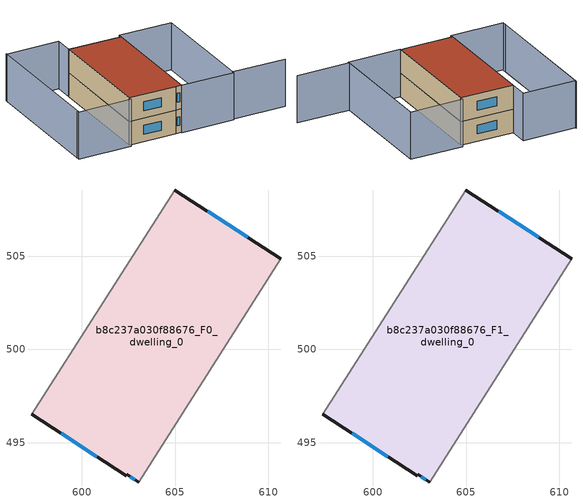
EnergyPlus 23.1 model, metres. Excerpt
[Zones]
b8c237a030f88676_F0_dwelling_0
 floor ground (EU_floor_Construction): 610.66,504.84 603.04,492.88 602.41,493.29 602.37,493.22 597.32,496.51 604.99,508.54 z0
 wall outside (EU_wall_Construction): 610.66,504.84 604.99,508.54 / 597.32,496.51 602.37,493.22 602.41,493.29 603.04,492.88 z0:3
 wall adiabatic (EU_wall_Construction): 604.99,508.54 597.32,496.51 / 603.04,492.88 610.66,504.84 z0:3
 window (EU_Window_Construction): 608.89,506 606.75,507.39 / 602.61,493.16 602.84,493.01 / 598.9,495.49 600.8,494.25 z0.93:2.07
b8c237a030f88676_F1_dwelling_0
 floor to b8c237a030f88676_F0_dwelling_0 (EU_floor_Construction): 610.66,504.84 603.04,492.88 602.41,493.29 602.37,493.22 597.32,496.51 604.99,508.54 z3
 wall outside (EU_wall_Construction): 610.66,504.84 604.99,508.54 / 597.32,496.51 602.37,493.22 602.41,493.29 603.04,492.88 z3:6
 wall adiabatic (EU_wall_Construction): 604.99,508.54 597.32,496.51 / 603.04,492.88 610.66,504.84 z3:6
 window (EU_Window_Construction): 608.89,506 606.75,507.39 / 602.61,493.16 602.84,493.01 / 598.9,495.49 600.8,494.25 z3.93:5.07
 roof outside (EU_roof_Construction): 603.04,492.88 610.66,504.84 604.99,508.54 597.32,496.51 602.37,493.22 602.41,493.29 z6
shading: 614.55,485.71 608.82,489.36 / 608.82,489.36 616.57,501.54 / 600.58,514.29 591.42,499.9 / 616.58,501.54 608.71,489.19 / 608.71,489.19 603,492.83 / 603,492.83 610.87,505.17 / 610.87,505.17 616.58,501.54 / 606.24,510.52 597.12,496.19 / 597.12,496.19 591.39,499.84 / 591.39,499.84 600.51,514.17 / 600.51,514.17 606.24,510.52 z0:6
[Building]
EU S2 Campaign: North Axis=0; Terrain=City; Solar Distribution=FullExterior
[Site:Location]
Montreal-Trudeau.Intl.AP: Latitude=45.4667; Longitude=-73.75; Time Zone=-5; Elevation=36
[SizingPeriod:WeatherFileDays]
AnnualSizingPeriod: Begin Month=1; Begin Day of Month=1; End Month=12; End Day of Month=31; Day of Week for Start Day=Monday; Use Weather File Daylight Saving Period=No; Use Weather File Rain and Snow Indicators=No
[MATERIAL]
EU_InternalMass_Material: Roughness=MediumRough; Thickness=0.1; Conductivity=1; Density=1800; Specific Heat=900; Thermal Absorptance=0.9; Solar Absorptance=0.7; Visible Absorptance=0.7
[MATERIAL:NOMASS] Roughness=MediumRough; Thermal Absorptance=0.9; Solar Absorptance=0.7; Visible Absorptance=0.7
Name | Thermal Resistance
EU_wall_NoMass; EU_floor_NoMass | 1.36485
EU_roof_NoMass | 2.55992
[WINDOWMATERIAL:SIMPLEGLAZINGSYSTEM]
EU_Window_SimpleGlazing: UFactor=3.92339; Solar Heat Gain Coefficient=0.8; Visible Transmittance=0.8
[CONSTRUCTION]
EU_wall_Construction: EU_wall_NoMass
EU_roof_Construction: EU_roof_NoMass
EU_floor_Construction: EU_floor_NoMass
EU_Window_Construction: EU_Window_SimpleGlazing
EU_InternalMass_Construction: EU_InternalMass_Material
[ZONE] Type=1; Multiplier=1; Ceiling Height=autocalculate; Volume=289.425; Floor Area=autocalculate; Part of Total Floor Area=Yes
b8c237a030f88676_F0_dwelling_0; b8c237a030f88676_F1_dwelling_0
[INTERNALMASS] Construction=EU_InternalMass_Construction; Surface Area=96.4753
Name | Zone or ZoneList
b8c237a030f88676_F0_dwelling_0_EU_InternalMass | b8c237a030f88676_F0_dwelling_0
b8c237a030f88676_F1_dwelling_0_EU_InternalMass | b8c237a030f88676_F1_dwelling_0
[OTHEREQUIPMENT] Fuel Type=Electricity; Design Level Calculation Method=Watts/Area; Power per Zone Floor Area=1; Fraction Latent=0; Fraction Radiant=0; Fraction Lost=0; Carbon Dioxide Generation Rate=0; EndUse Subcategory=EU_Step8_InternalGains
Name | Zone or ZoneList or Space or SpaceList | Schedule
EU_Step8_InternalGain_b8c237a030f88676_F0_dwelling_0_f000 | b8c237a030f88676_F0_dwelling_0 | EU_Step8_GainSchedule_b8c237a030f88676_F0_dwelling_0_f000
EU_Step8_InternalGain_b8c237a030f88676_F1_dwelling_0_f000 | b8c237a030f88676_F1_dwelling_0 | EU_Step8_GainSchedule_b8c237a030f88676_F1_dwelling_0_f000
[ZONEVENTILATION:DESIGNFLOWRATE] Schedule=EU_AlwaysOn; Design Flow Rate Calculation Method=AirChanges/Hour; Air Changes per Hour=0.860309; Ventilation Type=Natural; Fan Pressure Rise=0; Fan Total Efficiency=1; Constant Term Coefficient=1; Temperature Term Coefficient=0; Velocity Term Coefficient=0; Velocity Squared Term Coefficient=0; Minimum Indoor Temperature=-100; Maximum Indoor Temperature=100; Delta Temperature=-100; Minimum Outdoor Temperature=-100; Maximum Outdoor Temperature=100; Maximum Wind Speed=40
Name | Zone or ZoneList or Space or SpaceList
EU_ConstantAir_b8c237a030f88676_F0_dwelling_0 | b8c237a030f88676_F0_dwelling_0
EU_ConstantAir_b8c237a030f88676_F1_dwelling_0 | b8c237a030f88676_F1_dwelling_0
[HVACTEMPLATE:THERMOSTAT] Constant Heating Setpoint=20; Constant Cooling Setpoint=50
EU_HeatOnly_b8c237a030f88676_F0_dwelling_0; EU_HeatOnly_b8c237a030f88676_F1_dwelling_0
[HVACTEMPLATE:ZONE:IDEALLOADSAIRSYSTEM] System Availability Schedule=EU_AlwaysOn; Maximum Heating Supply Air Temperature=50; Minimum Cooling Supply Air Temperature=13; Maximum Heating Supply Air Humidity Ratio=0.0156; Minimum Cooling Supply Air Humidity Ratio=0.0077; Heating Limit=NoLimit; Cooling Limit=NoLimit; Heating Availability Schedule=EU_AlwaysOn; Cooling Availability Schedule=EU_CoolingOff; Dehumidification Control Type=ConstantSensibleHeatRatio; Cooling Sensible Heat Ratio=0.7; Dehumidification Setpoint=60; Humidification Control Type=None; Humidification Setpoint=30; Outdoor Air Method=None; Outdoor Air Flow Rate per Person=0.00944; Outdoor Air Flow Rate per Zone Floor Area=0; Outdoor Air Flow Rate per Zone=0; Demand Controlled Ventilation Type=None; Outdoor Air Economizer Type=NoEconomizer; Heat Recovery Type=None; Sensible Heat Recovery Effectiveness=0.7; Latent Heat Recovery Effectiveness=0.65
Name | Template Thermostat
b8c237a030f88676_F0_dwelling_0 | EU_HeatOnly_b8c237a030f88676_F0_dwelling_0
b8c237a030f88676_F1_dwelling_0 | EU_HeatOnly_b8c237a030f88676_F1_dwelling_0
[SIZING:ZONE] Zone Cooling Design Supply Air Temperature Input Method=SupplyAirTemperature; Zone Cooling Design Supply Air Temperature=13; Zone Heating Design Supply Air Temperature Input Method=SupplyAirTemperature; Zone Heating Design Supply Air Temperature=50; Zone Cooling Design Supply Air Humidity Ratio=0.008; Zone Heating Design Supply Air Humidity Ratio=0.008; Cooling Design Air Flow Method=DesignDay; Cooling Design Air Flow Rate=0; Cooling Minimum Air Flow per Zone Floor Area=0.000762; Cooling Minimum Air Flow=0; Cooling Minimum Air Flow Fraction=0.2; Heating Design Air Flow Method=DesignDay; Heating Design Air Flow Rate=0; Heating Maximum Air Flow per Zone Floor Area=0.002032; Heating Maximum Air Flow=0.141576; Heating Maximum Air Flow Fraction=0.3; Account for Dedicated Outdoor Air System=No; Dedicated Outdoor Air System Control Strategy=NeutralSupplyAir; Dedicated Outdoor Air Low Setpoint Temperature for Design=autosize; Dedicated Outdoor Air High Setpoint Temperature for Design=autosize; Zone Load Sizing Method=Sensible Load Only No Latent Load; Zone Latent Cooling Design Supply Air Humidity Ratio Input Method=HumidityRatioDifference; Zone Cooling Design Supply Air Humidity Ratio Difference=0.005; Zone Latent Heating Design Supply Air Humidity Ratio Input Method=HumidityRatioDifference; Zone Humidification Design Supply Air Humidity Ratio Difference=0.005
b8c237a030f88676_F0_dwelling_0; b8c237a030f88676_F1_dwelling_0
[SCHEDULE:CONSTANT]
Name | Hourly Value
EU_AlwaysOn | 1
EU_CoolingOff | 0
[SCHEDULE:FILE] Column Number=1; Rows to Skip at Top=0; Number of Hours of Data=8760; Column Separator=Comma; Interpolate to Timestep=No; Minutes per Item=60; Adjust Schedule for Daylight Savings=Yes
Name | File
EU_Step8_GainSchedule_b8c237a030f88676_F0_dwelling_0_f000 | ../../schedules/b8c237a030f88676/b8c237a030f88676_F0_dwelling_0_f000_gain.csv
EU_Step8_GainSchedule_b8c237a030f88676_F1_dwelling_0_f000 | ../../schedules/b8c237a030f88676/b8c237a030f88676_F1_dwelling_0_f000_gain.csv
